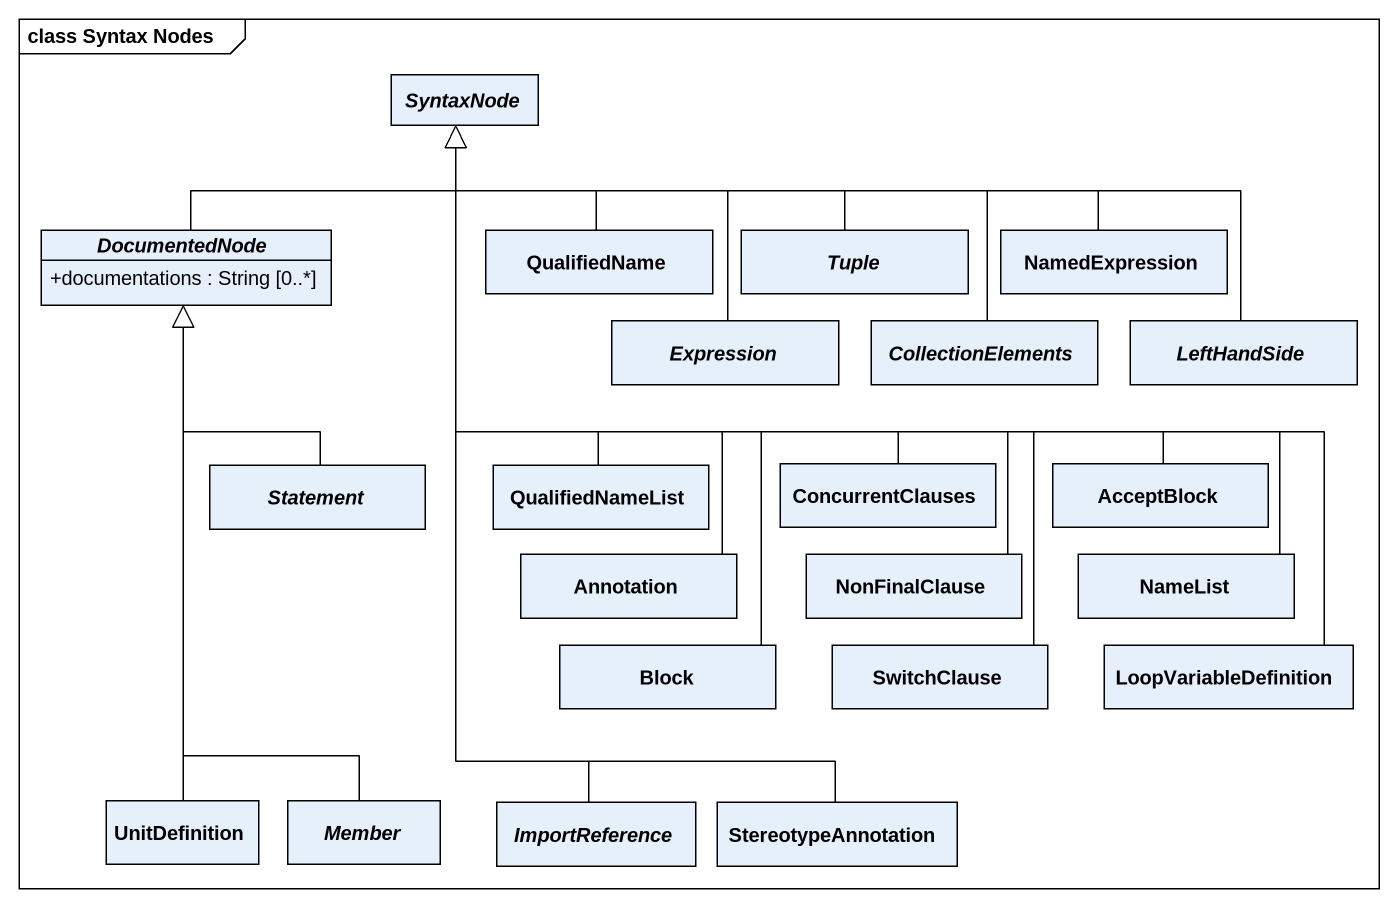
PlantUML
@startuml
mainframe class Syntax Nodes
hide circle
hide empty members
skinparam classAttributeIconSize 0
abstract class SyntaxNode
abstract class DocumentedNode {
  +documentations : String [0..*]
}
class QualifiedName
abstract class Tuple
class NamedExpression
abstract class Expression
abstract class CollectionElements
abstract class LeftHandSide
abstract class Statement
class QualifiedNameList
class ConcurrentClauses
class AcceptBlock
class "Annotation" as Annotation_
class NonFinalClause
class NameList
class Block
class SwitchClause
class LoopVariableDefinition
class UnitDefinition
abstract class Member
abstract class ImportReference
class StereotypeAnnotation
DocumentedNode -up-|> SyntaxNode
QualifiedName -up-|> SyntaxNode
Tuple -left-|> SyntaxNode
NamedExpression -left-|> SyntaxNode
Expression -up-|> SyntaxNode
CollectionElements -left-|> SyntaxNode
LeftHandSide -left-|> SyntaxNode
Statement -up-|> DocumentedNode
QualifiedNameList -up-|> SyntaxNode
ConcurrentClauses -up-|> SyntaxNode
AcceptBlock -left-|> SyntaxNode
Annotation_ -up-|> SyntaxNode
NonFinalClause -up-|> SyntaxNode
NameList -up-|> SyntaxNode
Block -up-|> SyntaxNode
SwitchClause -up-|> SyntaxNode
LoopVariableDefinition -up-|> SyntaxNode
UnitDefinition -up-|> DocumentedNode
Member -up-|> DocumentedNode
ImportReference -up-|> SyntaxNode
StereotypeAnnotation -up-|> SyntaxNode
@enduml
